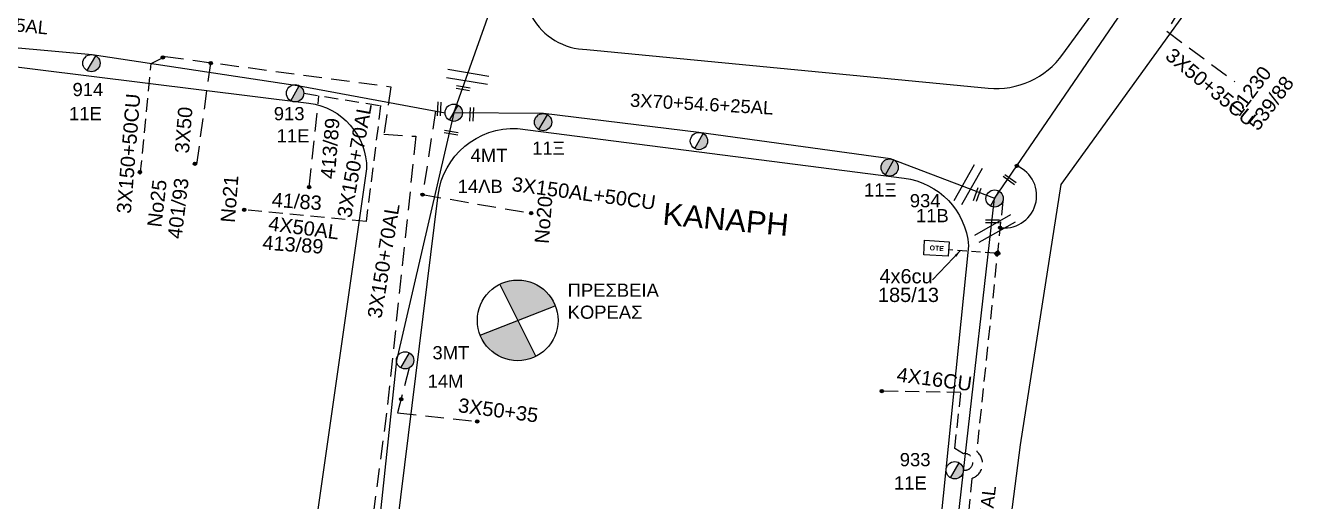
# Model space of a CAD drawing. Header units: millimetres. Extents: x 72 to 3039, y -786 to 786.
# Drawn here: x 1315.1 to 1490.9, y -30 to 35 of the extents above; entities that cross this region are included whole.
import ezdxf

# ---------------------------------------------------------------- set-up
doc = ezdxf.new("R2010")
doc.units = ezdxf.units.MM
doc.linetypes.add('DASHED', pattern=[19.05, 12.7, -6.35])
for name, color, linetype in [('Pillar OTE', 7, 'Continuous'), ('Άγνωστα', 7, 'Continuous'), ('Γέφυρες Εναέριου Δικτύου', 7, 'Continuous'), ('Γυμνά εναέρια ΧΤ (3Φ)   3x50+35CU', 7, 'Continuous'), ('Επιγραφές - Σχήματα', 7, 'Continuous'), ('Καλώδια ΧΤ   3x150+70AL', 7, 'DASHED'), ('Καλώδια ΧΤ   3x150AL+50CU', 7, 'DASHED'), ('Καλώδια ΧΤ   4x6CU', 7, 'DASHED'), ('Μηχανική τομή', 7, 'Continuous'), ('Στύλος Ξύλινος', 7, 'Continuous'), ('Στύλος Ξύλινος @ 1', 7, 'Continuous'), ('Στύλος ΦΜ', 7, 'Continuous'), ('Στύλος ΦΜ @ 1', 7, 'Continuous'), ('Συνδέσεις', 7, 'Continuous'), ('Συνεστραμμένα ΧΤ   3x70+54.6+25 AL', 7, 'SYN_LINE'), ('Τομή', 7, 'Continuous'), ('Υπόβαθρο ΔΕΗ', 7, 'Continuous'), ('Υπόγεια καλώδια Δικτύου ΧΤ και Παρ. ΧΤ - 3X150+70 AL', 7, 'DASHED'), ('Υπόγεια καλώδια Παροχών ΧΤ   4x16CU', 7, 'DASHED'), ('Υπόγεια καλώδια Παροχών ΧΤ   4x50AL', 7, 'DASHED')]:
    doc.layers.add(name, color=color, linetype=linetype)
doc.styles.get("Standard").update_dxf_attribs({"font": 'arial.ttf'})
doc.linetypes.add('SYN_LINE', pattern='A,0.5,-0.0001,["/\\/\\/\\/",Standard,S=0.1,R=0,X=0,Y=-0.05],-0.25', length=0.7501)
doc.dimstyles.new('ISO-25', dxfattribs={"dimtxt": 2.5, "dimasz": 2.5, "dimexe": 1.25, "dimexo": 0.625, "dimtad": 1, "dimtxsty": 'Standard', "dimcen": 2.5, "dimadec": 0, "dimazin": 0, "dimtfac": 1, "dimtmove": 0, "dimatfit": 3, "dimfxl": 1, "dimarcsym": 0})

# ---------------------------------------------------------------- blocks, each defined once
blk = doc.blocks.new('ΥΠΑΡΧΩΝ ΤΣΙΜΕΝΤΕΝΙΟΣ ΣΤΥΛΟΣ')
at = {"layer": 'Στύλος ΦΜ'}
blk.add_hatch(color=7, dxfattribs=at).paths.add_polyline_path([(-1.29, -2.28, 0.574793), (2.62, 0, 0.268822), (1.3, 2.27)])
at = {"layer": 'Στύλος ΦΜ', "color": 7}
blk.add_line((-1.29, -2.28), (1.3, 2.27), dxfattribs=at)
blk.add_circle((0, 0), 2.62, dxfattribs=at)
at = {"layer": 'Στύλος ΦΜ', "flags": 4}
for tag, p in [('ΑΡΙΘΜΟΣ', (-4.68, 8.05)), ('ΤΥΠΟΣ', (-4.91, 3.03))]:
    blk.add_attdef(tag, p, '', height=4, dxfattribs=at)
blk = doc.blocks.new('ΤΟΜΗ')
at = {"layer": 'Τομή', "ltscale": 40}
for p, q in [((-5.68, 0), (5.68, 0)), ((5.68, -2.33), (-5.68, -2.33))]:
    blk.add_line(p, q, dxfattribs=at)
blk = doc.blocks.new('_ΣΥΝΔΕΣΗ')
at = {"layer": 'Συνδέσεις', "linetype": 'SYN_LINE', "ltscale": 40}
blk.add_hatch(color=256, dxfattribs=at).paths.add_polyline_path([(0.5, -0.01, 1), (-0.5, -0.01, 1)])
at = {"layer": 'Συνδέσεις'}
blk.add_circle((0, -0.01), 0.5, dxfattribs=at)
blk = doc.blocks.new('ΜΗΧΑΝΙΚΗ ΤΟΜΗ')
at = {"layer": 'Μηχανική τομή', "ltscale": 40}
for p, q in [((-1.89, 0.78), (1.89, 0.78)), ((1.89, 0), (-1.89, 0))]:
    blk.add_line(p, q, dxfattribs=at)
blk = doc.blocks.new('PILLAR ΟΤΕ')
at = {"layer": 'Pillar OTE', "ltscale": 40}
blk.add_lwpolyline([(-3.31, 2.02), (3.39, 2.02), (3.39, -1.99), (-3.31, -1.99)], close=True, dxfattribs=at)
at = {"layer": 'Pillar OTE', "insert": (-1.81, 0.71), "char_height": 1.3575, "width": 109.961, "attachment_point": 1}
blk.add_mtext('{\\fArial|b1|i0|c161|p34;OTE}', dxfattribs=at)
blk = doc.blocks.new('TSONTA XT1')
at = {"ltscale": 40}
h = blk.add_hatch(color=256, dxfattribs=at)
h.dxf.hatch_style = 1
h.paths.add_polyline_path([(595.96, 2487.66), (597.07, 2488.77), (595.96, 2489.87), (594.85, 2488.77)])
blk.add_lwpolyline([(594.85, 2488.77), (595.96, 2489.87), (597.07, 2488.77), (595.96, 2487.66)], close=True, dxfattribs=at)
blk = doc.blocks.new('ΥΠΑΡΧΩΝ ΞΥΛΙΝΟΣ ΣΤΥΛΟΣ')
at = {"layer": 'Στύλος Ξύλινος'}
h = blk.add_hatch(color=7, dxfattribs=at)
h.paths.add_polyline_path([(-2.62, 0, 0.270008), (-1.29, -2.28), (1.3, 2.27, 0.576266)])
h.paths.add_polyline_path([(-1.29, -2.28, 0.574793), (2.62, 0, 0.268822), (1.3, 2.27)])
at = {"layer": 'Στύλος Ξύλινος', "color": 7}
blk.add_line((-1.29, -2.28), (1.3, 2.27), dxfattribs=at)
blk.add_circle((0, 0), 2.62, dxfattribs=at)
at = {"layer": 'Στύλος Ξύλινος', "flags": 4}
for tag, p in [('ΑΡΙΘΜΟΣ', (-4.91, 8.6)), ('ΤΥΠΟΣ', (-4.85, 3.39))]:
    blk.add_attdef(tag, p, '', height=4, dxfattribs=at)

msp = doc.modelspace()

# ---------------------------------------------------------------- hatches: boundary and pattern name
at = {"layer": 'Επιγραφές - Σχήματα'}
h = msp.add_hatch(color=1, dxfattribs=at)
h.paths.add_polyline_path([(1379.84, -0.34), (1382.3, -5.26), (1387.43, -3.26, 0.441119)])
h.paths.add_polyline_path([(1382.3, -5.26), (1377.17, -7.27, 0.441119), (1384.76, -10.19)])

# ---------------------------------------------------------------- linework, layer by layer
at = {"layer": 'Άγνωστα', "color": 6, "linetype": 'DASHED', "ltscale": 0.2}
for points in [[(1332.27, 29.84), (1334.17, 30.79), (1365, 26.65), (1364.04, 20.19), (1368.4, 19.89)], [(1338.49, 16.04), (1340.39, 29.89)]]:
    msp.add_lwpolyline(points, dxfattribs=at)
at = {"layer": 'Άγνωστα', "color": 30, "linetype": 'DASHED', "ltscale": 0.2}
for points in [[(1353.81, 12.96), (1355.17, 25.43)], [(1367.5, -11.75), (1365.91, -17.9), (1376.89, -19.09)]]:
    msp.add_lwpolyline(points, dxfattribs=at)
at = {"layer": 'Γέφυρες Εναέριου Δικτύου'}
msp.add_arc((1448.75, 11.78), 4.41, 259.5685, 67.216, dxfattribs=at)
at = {"layer": 'Γυμνά εναέρια ΧΤ (3Φ)   3x50+35CU', "color": 5, "linetype": 'DASHED', "ltscale": 0.2}
msp.add_lwpolyline([(1472.83, 37.44), (1470.93, 34.23), (1480.22, 27.35)], dxfattribs=at)
at = {"layer": 'Επιγραφές - Σχήματα'}
for p, q in [((1379.84, -0.34), (1384.76, -10.19)), ((1377.17, -7.27), (1387.43, -3.26))]:
    msp.add_line(p, q, dxfattribs=at)
msp.add_circle((1382.3, -5.26), 5.51, dxfattribs=at)
at = {"layer": 'Καλώδια ΧΤ   3x150+70AL', "color": 5, "ltscale": 0.15}
msp.add_lwpolyline([(1448.54, 11.03), (1444.97, -23.15, -0.601051), (1444.31, -26.84), (1439.37, -79.19, 0.159554), (1440.02, -82.12, -0.411221), (1439.58, -83.89, 0.285648), (1435.82, -88.42), (1430.96, -120.91, -0.415386), (1423.69, -126.27)], format="xyb", dxfattribs=at)
at = {"layer": 'Καλώδια ΧΤ   3x150AL+50CU', "color": 6, "ltscale": 0.15}
msp.add_lwpolyline([(1330.77, 14.69), (1332.27, 29.84)], dxfattribs=at)
at = {"layer": 'Καλώδια ΧΤ   3x150AL+50CU', "color": 6, "ltscale": 0.2}
msp.add_lwpolyline([(1368.4, 19.89), (1364.4, -17.92), (1353.37, -100.95), (1360.27, -111.95)], dxfattribs=at)
at = {"layer": 'Καλώδια ΧΤ   4x6CU', "color": 5, "ltscale": 0.1}
msp.add_lwpolyline([(1447.41, 3.94), (1441.14, 4.38)], dxfattribs=at)
at = {"layer": 'Συνεστραμμένα ΧΤ   3x70+54.6+25 AL', "color": 85, "ltscale": 20}
msp.add_lwpolyline([(1373.58, 23.1), (1390.08, 69.61), (1405.82, 107.82), (1415.39, 131.69), (1424.52, 151.95), (1434.3, 175.16)], dxfattribs=at)
at = {"layer": 'Συνεστραμμένα ΧΤ   3x70+54.6+25 AL', "color": 5, "ltscale": 20}
msp.add_lwpolyline([(1447.42, 11.39), (1467.89, 41.38), (1489.99, 72.47), (1513.13, 104.06)], dxfattribs=at)
at = {"layer": 'Συνεστραμμένα ΧΤ   3x70+54.6+25 AL', "color": 30, "ltscale": 20}
msp.add_lwpolyline([(1290.34, 34.12), (1290.34, 34.12), (1324.21, 31.05), (1352.49, 26.79), (1372.4, 23.11)], dxfattribs=at)
at = {"layer": 'Συνεστραμμένα ΧΤ   3x70+54.6+25 AL', "color": 30, "ltscale": 18}
msp.add_lwpolyline([(1447.44, 11.41), (1433.2, 16.81), (1407.05, 20.42), (1385.83, 23), (1373.58, 23.1), (1365.75, -10.72), (1362.48, -41.59), (1357.77, -76.66), (1355.53, -99.91), (1362.44, -111.56)], dxfattribs=at)
at = {"layer": 'Συνεστραμμένα ΧΤ   3x70+54.6+25 AL', "color": 27, "ltscale": 15}
msp.add_lwpolyline([(1431.58, -125.62), (1435.48, -104.62), (1437.97, -83.39), (1439.44, -58.87), (1443.15, -25.86), (1447.42, 11.39)], dxfattribs=at)
at = {"layer": 'Υπόβαθρο ΔΕΗ'}
for points in [[(1456.75, 31.1), (1515.44, 111.59, 0.313371), (1515.92, 132.64), (1460.41, 202.44, 0.575862), (1446.36, 200.38), (1384.46, 44.97, 0.584994), (1391.75, 31.75), (1446.55, 26.47, 0.267675), (1456.75, 31.1, -8.548518)], [(1527.24, 111.24), (1549.14, 5.27), (1527.05, -133.52, -0.348219), (1515.86, -141.11), (1452.64, -128.35, -0.326637), (1440.21, -105.56), (1450.94, -22.28), (1456.49, 13.29), (1527.24, 111.24)], [(1303.03, -298.84), (1233.28, -242.5, -0.280721), (1221.47, -209.53), (1247.06, -107.18), (1279.13, 22.35, -0.399781), (1294.03, 31.85), (1353.8, 24.41, -0.380512), (1361.67, 15.43), (1328.53, -216.58), (1328.53, -216.58), (1317.83, -297.79)], [(1356.96, -97.24), (1361.92, -59.58), (1364.84, -41.59), (1371.44, 11.85, -0.393019), (1382.26, 20.94), (1435.08, 14.17, -0.355586), (1443.85, 4.94), (1432.47, -107.42, -0.426059), (1414.11, -121.79), (1365.22, -111.38, -0.276223), (1356.96, -97.24, 0.153018)]]:
    msp.add_lwpolyline(points, format="xyb", dxfattribs=at)
at = {"layer": 'Υπόγεια καλώδια Δικτύου ΧΤ και Παρ. ΧΤ - 3X150+70 AL', "color": 30, "ltscale": 0.15}
msp.add_lwpolyline([(1353.08, 25.77), (1363.58, 24.08), (1361.61, 8.27)], dxfattribs=at)
at = {"layer": 'Υπόγεια καλώδια Δικτύου ΧΤ και Παρ. ΧΤ - 3X150+70 AL', "color": 30, "ltscale": 0.2}
msp.add_lwpolyline([(1371.08, 23.35), (1369.32, 11.92), (1384.27, 9.37)], dxfattribs=at)
at = {"layer": 'Υπόγεια καλώδια Παροχών ΧΤ   4x16CU', "color": 27, "ltscale": 0.15}
msp.add_lwpolyline([(1443.16, -25.73, 1.14899), (1443.18, -23.47), (1441.98, -22.76), (1442.82, -15.1), (1431.55, -14.93)], format="xyb", dxfattribs=at)
at = {"layer": 'Υπόγεια καλώδια Παροχών ΧΤ   4x50AL', "color": 30, "ltscale": 0.15}
msp.add_lwpolyline([(1361.61, 8.27), (1344.95, 9.86)], dxfattribs=at)

# ---------------------------------------------------------------- block references
at = {"layer": 'Pillar OTE', "xscale": 0.5, "yscale": 0.5, "zscale": 0.5, "rotation": 356.4202170000687}
msp.add_blockref('PILLAR ΟΤΕ', (1439.45, 4.59), dxfattribs=at)
at = {"layer": 'Μηχανική τομή'}
for p, xscale, yscale, zscale, rotation in [((1374.81, 26.27), 0.4999999999999471, 0.4999999999999471, 0.4999999999999471, 350.0244219505669), ((1371.78, 23.62), 0.5000000000000652, 0.5000000000000652, 0.5000000000000652, 87.29269735700463), ((1376.22, 22.88), 0.5000000000000624, 0.5000000000000624, 0.5000000000000624, 87.29269735701114), ((1373.18, 20.19), 0.4999999999998351, 0.4999999999998351, 0.4999999999998351, 350.0244219505647), ((1449.36, 13.82), 0.4999999999999732, 0.4999999999999732, 0.4999999999999732, 323.9900235712167), ((1445.22, 11.87), 0.4999999999999208, 0.4999999999999208, 0.4999999999999208, 70.00532964611493)]:
    msp.add_blockref('ΜΗΧΑΝΙΚΗ ΤΟΜΗ', p, dxfattribs=dict(at, xscale=xscale, yscale=yscale, zscale=zscale, rotation=rotation))
at = {"layer": 'Μηχανική τομή', "xscale": 0.5, "yscale": 0.5, "zscale": 0.5}
msp.add_blockref('ΜΗΧΑΝΙΚΗ ΤΟΜΗ', (1447.12, 8.08), dxfattribs=at)
at = {"layer": 'Στύλος Ξύλινος @ 1', "ltscale": 40}
ref = msp.add_blockref('ΥΠΑΡΧΩΝ ΞΥΛΙΝΟΣ ΣΤΥΛΟΣ', (1385.77, 21.82), dxfattribs=dict(at, xscale=0.4499999999998181, yscale=0.4499999999998181, zscale=0.4499999999998181))
ref.add_attrib('ΑΡΙΘΜΟΣ', '11Ξ', (1384.28, 17.37), dxfattribs={"layer": 'Στύλος Ξύλινος', "height": 1.8, "flags": 4})
ref = msp.add_blockref('ΥΠΑΡΧΩΝ ΞΥΛΙΝΟΣ ΣΤΥΛΟΣ', (1433.09, 15.63), dxfattribs=dict(at, xscale=0.4499999999998181, yscale=0.4499999999998181, zscale=0.4499999999998181))
ref.add_attrib('ΑΡΙΘΜΟΣ', '11Ξ', (1429.58, 11.66), dxfattribs={"layer": 'Στύλος Ξύλινος', "height": 1.8, "flags": 4})
at = {"layer": 'Στύλος ΦΜ @ 1', "ltscale": 40}
ref = msp.add_blockref('ΥΠΑΡΧΩΝ ΤΣΙΜΕΝΤΕΝΙΟΣ ΣΤΥΛΟΣ', (1324.1, 29.88), dxfattribs=dict(at, xscale=0.4499999999998181, yscale=0.4499999999998181, zscale=0.4499999999998181))
ref.add_attrib('ΤΥΠΟΣ', '11Ε', (1321.04, 22.08), dxfattribs={"layer": 'Στύλος ΦΜ', "height": 1.8, "flags": 4})
ref.add_attrib('ΑΡΙΘΜΟΣ', '914', (1321.52, 25.38), dxfattribs={"layer": 'Στύλος ΦΜ', "height": 1.8, "flags": 4})
ref = msp.add_blockref('ΥΠΑΡΧΩΝ ΤΣΙΜΕΝΤΕΝΙΟΣ ΣΤΥΛΟΣ', (1351.9, 25.77), dxfattribs=dict(at, xscale=0.4499999999998181, yscale=0.4499999999998181, zscale=0.4499999999998181))
ref.add_attrib('ΤΥΠΟΣ', '11Ε', (1349.38, 19.06), dxfattribs={"layer": 'Στύλος ΦΜ', "height": 1.8, "flags": 4})
ref.add_attrib('ΑΡΙΘΜΟΣ', '913', (1349, 22.08), dxfattribs={"layer": 'Στύλος ΦΜ', "height": 1.8, "flags": 4})
ref = msp.add_blockref('ΥΠΑΡΧΩΝ ΤΣΙΜΕΝΤΕΝΙΟΣ ΣΤΥΛΟΣ', (1373.57, 23.11), dxfattribs=dict(at, xscale=0.4499999999998181, yscale=0.4499999999998181, zscale=0.4499999999998181))
ref.add_attrib('ΤΥΠΟΣ', '14ΛΒ', (1374.11, 12.15), dxfattribs={"layer": 'Στύλος ΦΜ', "height": 1.8, "flags": 4})
ref.add_attrib('ΑΡΙΘΜΟΣ', '4ΜΤ', (1375.87, 16.39), dxfattribs={"layer": 'Στύλος ΦΜ', "height": 1.8, "flags": 4})
at = {"layer": 'Στύλος ΦΜ @ 1', "ltscale": 40, "xscale": 0.4499999999998181, "yscale": 0.4499999999998181, "zscale": 0.4499999999998181}
msp.add_blockref('ΥΠΑΡΧΩΝ ΤΣΙΜΕΝΤΕΝΙΟΣ ΣΤΥΛΟΣ', (1407.05, 19.24), dxfattribs=at)
at = {"layer": 'Στύλος ΦΜ @ 1', "ltscale": 40}
ref = msp.add_blockref('ΥΠΑΡΧΩΝ ΤΣΙΜΕΝΤΕΝΙΟΣ ΣΤΥΛΟΣ', (1447.42, 11.39), dxfattribs=dict(at, xscale=0.4499999999998181, yscale=0.4499999999998181, zscale=0.4499999999998181))
ref.add_attrib('ΤΥΠΟΣ', '11Β', (1436.68, 8.15), dxfattribs={"layer": 'Στύλος ΦΜ', "height": 1.8, "flags": 4})
ref.add_attrib('ΑΡΙΘΜΟΣ', '934', (1435.84, 10.19), dxfattribs={"layer": 'Στύλος ΦΜ', "height": 1.8, "flags": 4})
ref = msp.add_blockref('ΥΠΑΡΧΩΝ ΤΣΙΜΕΝΤΕΝΙΟΣ ΣΤΥΛΟΣ', (1366.93, -10.72), dxfattribs=dict(at, xscale=0.4499999999998181, yscale=0.4499999999998181, zscale=0.4499999999998181))
ref.add_attrib('ΤΥΠΟΣ', '14Μ', (1370, -14.46), dxfattribs={"layer": 'Στύλος ΦΜ', "height": 1.8, "flags": 4})
ref.add_attrib('ΑΡΙΘΜΟΣ', '3ΜΤ', (1370.66, -10.58), dxfattribs={"layer": 'Στύλος ΦΜ', "height": 1.8, "flags": 4})
ref = msp.add_blockref('ΥΠΑΡΧΩΝ ΤΣΙΜΕΝΤΕΝΙΟΣ ΣΤΥΛΟΣ', (1441.98, -25.73), dxfattribs=dict(at, xscale=0.4499999999998181, yscale=0.4499999999998181, zscale=0.4499999999998181))
ref.add_attrib('ΤΥΠΟΣ', '11Ε', (1433.67, -28.37), dxfattribs={"layer": 'Στύλος ΦΜ', "height": 1.8, "flags": 4})
ref.add_attrib('ΑΡΙΘΜΟΣ', '933', (1434.47, -25.18), dxfattribs={"layer": 'Στύλος ΦΜ', "height": 1.8, "flags": 4})
at = {"layer": 'Συνδέσεις', "xscale": 0.4499999999998181, "yscale": 0.4499999999998181, "zscale": 0.4499999999998181}
for p in [(1333.83, 30.66), (1340.39, 29.89), (1338.22, 16.15), (1450.46, 15.85), (1330.71, 15.01), (1353.81, 12.96), (1369.32, 11.92), (1344.96, 9.86), (1384.14, 9.4), (1448.16, 7.41), (1366.39, -16.03), (1432, -14.92), (1376.77, -19.05)]:
    msp.add_blockref('_ΣΥΝΔΕΣΗ', p, dxfattribs=at)
at = {"layer": 'Συνδέσεις', "xscale": 0.34556609035023, "yscale": 0.34556609035023, "zscale": 0.34556609035023, "rotation": 352.8795539951591}
msp.add_blockref('TSONTA XT1', (1136.83, -823.98), dxfattribs=at)
at = {"layer": 'Τομή'}
for p, xscale, yscale, zscale, rotation in [((1375.39, 27.43), 0.4999999999998773, 0.4999999999998773, 0.4999999999998773, 170.654182640303), ((1443.29, 13.58), 0.4999999999998795, 0.4999999999998795, 0.4999999999998795, 60.60771217764444), ((1447.17, 7.78), 0.4999999999998769, 0.4999999999998769, 0.4999999999998769, 29.66004737432689)]:
    msp.add_blockref('ΤΟΜΗ', p, dxfattribs=dict(at, xscale=xscale, yscale=yscale, zscale=zscale, rotation=rotation))

# ---------------------------------------------------------------- texts
at = {"layer": 'Άγνωστα', "insert": (1335.46, 17.65), "char_height": 1.8, "width": 23.5192, "attachment_point": 1, "rotation": 85.417}
msp.add_mtext('{\\H1.083x;3X50}', dxfattribs=at)
at = {"layer": 'Γυμνά εναέρια ΧΤ (3Φ)   3x50+35CU', "insert": (1471.82, 32.12), "char_height": 1.8, "width": 23.5192, "attachment_point": 1, "rotation": 320.4225}
msp.add_mtext('{\\H1.083x;3X50+35CU}', dxfattribs=at)
at = {"layer": 'Επιγραφές - Σχήματα', "width": 23.5192, "attachment_point": 1}
for s, insert, char_height, rotation in [('{\\H1.083x;11230\\P539/88}', (1479.24, 23.64), 1.8, 52.9703), ('{\\H1.083x;413/89}', (1355.38, 14.16), 1.8, 85.417), ('{\\H1.083x;401/93}', (1334.47, 6.03), 1.8, 83.2142), ('{\\H1.083x;No21}', (1341.72, 8.18), 1.8, 85.417), ('{\\H1.083x;No25}', (1331.7, 7.61), 1.8, 83.2142), ('{\\H1.083x;41/83}', (1348.81, 12.21), 1.8, 356.0402), ('{\\H1.083x;No20}', (1384.59, 5.31), 1.8, 85.417), ('ΚΑΝΑΡΗ', (1402.27, 10.82), 3, 354.7929), ('{\\H1.083x;413/89}', (1347.53, 6.36), 1.8, 356.0402)]:
    msp.add_mtext(s, dxfattribs=dict(at, insert=insert, char_height=char_height, rotation=rotation))
at = {"layer": 'Επιγραφές - Σχήματα', "color": 1, "insert": (1389.12, -0.24), "char_height": 1.8, "width": 30.0034, "attachment_point": 1}
msp.add_mtext('ΠΡΕΣΒΕΙΑ \\PΚΟΡΕΑΣ', dxfattribs=at)
at = {"layer": 'Καλώδια ΧΤ   3x150AL+50CU', "char_height": 1.8, "width": 23.5192, "attachment_point": 1}
for s, insert, rotation in [('{\\H1.083x;3X150+50CU}', (1327.53, 9.42), 85.417), ('{\\H1.083x;3X150AL+50CU}', (1381.66, 14.36), 352.477), ('{\\H1.083x;3X50+35}', (1374.33, -15.85), 352.477)]:
    msp.add_mtext(s, dxfattribs=dict(at, insert=insert, rotation=rotation))
at = {"layer": 'Συνεστραμμένα ΧΤ   3x70+54.6+25 AL', "char_height": 1.8, "width": 16.2172, "attachment_point": 1}
for insert, rotation in [((1298.78, 37.49), 354.4071), ((1397.7, 25.74), 356.7985), ((1443.55, -47.17), 83.3008)]:
    msp.add_mtext('3X70+54.6+25AL', dxfattribs=dict(at, insert=insert, rotation=rotation))
at = {"layer": 'Υπόγεια καλώδια Δικτύου ΧΤ και Παρ. ΧΤ - 3X150+70 AL', "char_height": 1.8, "width": 23.5192, "attachment_point": 1}
for insert, rotation in [((1357.63, 9), 79.5842), ((1361.76, -4.78), 80.857)]:
    msp.add_mtext('{\\H1.083x;3X150+70AL}', dxfattribs=dict(at, insert=insert, rotation=rotation))
at = {"layer": 'Υπόγεια καλώδια Παροχών ΧΤ   4x16CU', "char_height": 1.8, "width": 23.5192, "attachment_point": 1}
for s, insert in [('{\\H1.083x;4x6cu}', (1431.69, 1.75)), ('{\\H1.083x;185/13}', (1431.49, -0.8))]:
    msp.add_mtext(s, dxfattribs=dict(at, insert=insert))
at = {"layer": 'Υπόγεια καλώδια Παροχών ΧΤ   4x16CU', "insert": (1434.23, -11.65), "char_height": 1.8, "width": 23.5192, "attachment_point": 1, "rotation": 352.477}
msp.add_mtext('{\\H1.083x;4X16CU}', dxfattribs=at)
at = {"layer": 'Υπόγεια καλώδια Παροχών ΧΤ   4x50AL', "insert": (1348.42, 8.99), "char_height": 1.8, "width": 23.5192, "attachment_point": 1, "rotation": 352.477}
msp.add_mtext('{\\H1.083x;4X50AL}', dxfattribs=at)

# ---------------------------------------------------------------- leaders
at = {"layer": 'Επιγραφές - Σχήματα', "ltscale": 40}
msp.add_leader([(1442.77, 4.27), (1438.94, 0.26)], dimstyle='ISO-25', override={"dimasz": 1, "dimtad": 0}, dxfattribs=at)

doc.saveas('drawing.dxf')
